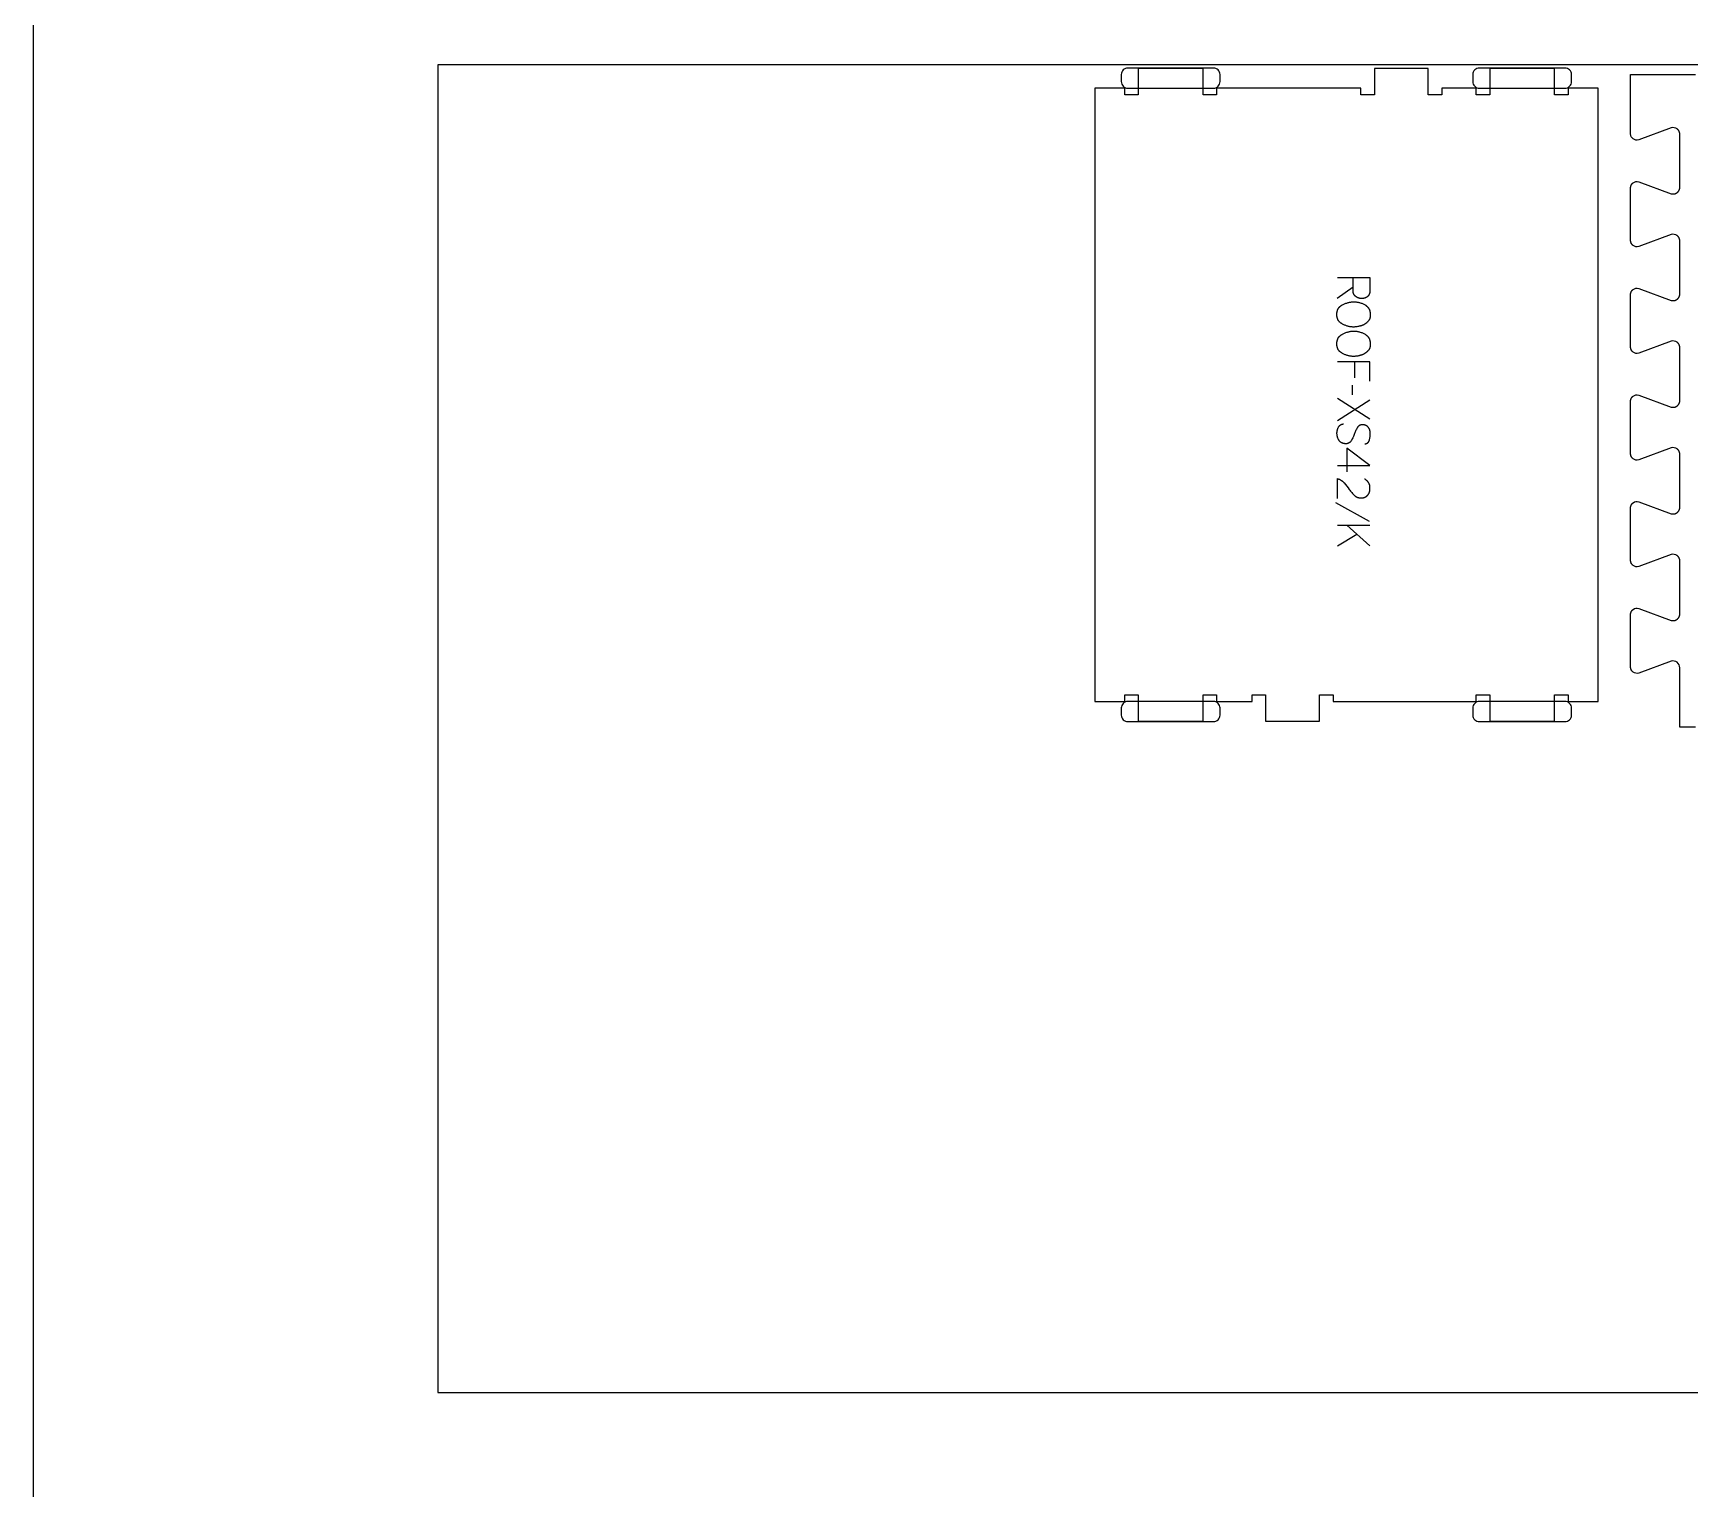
# Model space of a CAD drawing. Extents: x -17068 to -13885, y -84343 to -75479.
# Drawn here: x -17068 to -15546, y -80132 to -78794 of the extents above; entities that cross this region are included whole.
import ezdxf

# ---------------------------------------------------------------- set-up
doc = ezdxf.new("R2010")
doc.units = 0
for name, color, linetype in [('0_SHEET_SPRUCEPLY_2440X122', 1, 'CONTINUOUS'), ('1_ANYTOOL_1MMDEEP_LABELS_S', 2, 'CONTINUOUS'), ('4_ANYTOOL_CUTTHROUGH_OUTSI', 5, 'CONTINUOUS'), ('5_ANYTOOL_HALF_MILL_9MM_IN', 3, 'CONTINUOUS'), ('DONOTCUT', 18, 'CONTINUOUS')]:
    doc.layers.add(name, color=color, linetype=linetype)

msp = doc.modelspace()

# ---------------------------------------------------------------- linework, layer by layer
at = {"layer": '0_SHEET_SPRUCEPLY_2440X122'}
msp.add_lwpolyline([(-16696.5, -78823), (-16696.5, -80043), (-14256.5, -80043), (-14256.5, -78823)], close=True, dxfattribs=at)
at = {"layer": '1_ANYTOOL_1MMDEEP_LABELS_S'}
for points in [[(-15869.8, -79018.5), (-15839.8, -79018.5), (-15839.8, -79029.8), (-15839.8, -79030.3), (-15839.9, -79030.8), (-15839.9, -79031), (-15839.9, -79031.2), (-15839.9, -79031.5), (-15840, -79031.7), (-15840, -79031.9), (-15840, -79032.1), (-15840.1, -79032.3), (-15840.1, -79032.5), (-15840.2, -79032.7), (-15840.2, -79032.9), (-15840.3, -79033.1), (-15840.3, -79033.3), (-15840.4, -79033.5), (-15840.5, -79033.7), (-15840.5, -79033.9), (-15840.6, -79034), (-15840.7, -79034.2), (-15840.8, -79034.4), (-15840.8, -79034.5), (-15840.9, -79034.7), (-15841, -79034.8), (-15841.1, -79035), (-15841.2, -79035.1), (-15841.3, -79035.3), (-15841.4, -79035.4), (-15841.6, -79035.5), (-15841.7, -79035.7), (-15841.8, -79035.8), (-15841.9, -79035.9), (-15842, -79036), (-15842.2, -79036.2), (-15842.3, -79036.3), (-15842.5, -79036.4), (-15842.6, -79036.5), (-15842.7, -79036.6), (-15842.9, -79036.7), (-15843, -79036.8), (-15843.2, -79036.9), (-15843.4, -79036.9), (-15843.5, -79037), (-15843.7, -79037.1), (-15843.9, -79037.2), (-15844.1, -79037.2), (-15844.2, -79037.3), (-15844.4, -79037.4), (-15844.6, -79037.4), (-15844.8, -79037.5), (-15845, -79037.5), (-15845.2, -79037.6), (-15845.4, -79037.6), (-15845.6, -79037.6), (-15845.8, -79037.7), (-15846.1, -79037.7), (-15846.3, -79037.7), (-15846.5, -79037.7), (-15846.7, -79037.8), (-15847.2, -79037.8), (-15847.7, -79037.8), (-15847.8, -79037.8), (-15848, -79037.8), (-15848.2, -79037.8), (-15848.4, -79037.8), (-15848.5, -79037.8), (-15848.7, -79037.7), (-15848.9, -79037.7), (-15849.1, -79037.7), (-15849.2, -79037.7), (-15849.4, -79037.6), (-15849.6, -79037.6), (-15849.7, -79037.5), (-15849.9, -79037.5), (-15850.1, -79037.5), (-15850.2, -79037.4), (-15850.4, -79037.3), (-15850.5, -79037.3), (-15850.7, -79037.2), (-15850.9, -79037.2), (-15851, -79037.1), (-15851.2, -79037), (-15851.3, -79037), (-15851.5, -79036.9), (-15851.7, -79036.8), (-15851.8, -79036.7), (-15852, -79036.6), (-15852.1, -79036.5), (-15852.3, -79036.4), (-15852.4, -79036.3), (-15852.6, -79036.2), (-15852.7, -79036.1), (-15852.9, -79036), (-15853, -79035.9), (-15853.1, -79035.8), (-15853.3, -79035.7), (-15853.4, -79035.6), (-15853.5, -79035.4), (-15853.7, -79035.3), (-15853.8, -79035.2), (-15853.9, -79035), (-15854, -79034.9), (-15854.1, -79034.8), (-15854.2, -79034.6), (-15854.3, -79034.5), (-15854.4, -79034.4), (-15854.5, -79034.2), (-15854.6, -79034.1), (-15854.6, -79033.9), (-15854.7, -79033.8), (-15854.8, -79033.6), (-15854.9, -79033.5), (-15854.9, -79033.3), (-15855, -79033.2), (-15855, -79033), (-15855.1, -79032.8), (-15855.1, -79032.7), (-15855.2, -79032.5), (-15855.2, -79032.3), (-15855.2, -79032.1), (-15855.2, -79032), (-15855.3, -79031.8), (-15855.3, -79031.6), (-15855.3, -79031.4), (-15855.4, -79029.5), (-15855.4, -79027.5), (-15855.4, -79018.5)], [(-15855.4, -79027.5), (-15869.9, -79037.9)], [(-15839.8, -79113.7), (-15839.8, -79096.1), (-15869.8, -79096.1)], [(-15853.8, -79110.6), (-15853.8, -79096.1)], [(-15839.8, -79148.7), (-15869.8, -79129.8)], [(-15869.8, -79150), (-15839.8, -79131)], [(-15855.9, -79126.4), (-15856, -79117.6)], [(-15844.4, -79171.3), (-15844.2, -79171.3), (-15844.1, -79171.3), (-15844, -79171.3), (-15844, -79171.3), (-15843.9, -79171.3), (-15843.8, -79171.3), (-15843.7, -79171.3), (-15843.6, -79171.3), (-15843.5, -79171.3), (-15843.4, -79171.2), (-15843.3, -79171.2), (-15843.3, -79171.2), (-15843.2, -79171.2), (-15843.1, -79171.2), (-15843, -79171.1), (-15842.9, -79171.1), (-15842.9, -79171.1), (-15842.8, -79171), (-15842.7, -79171), (-15842.6, -79171), (-15842.6, -79170.9), (-15842.5, -79170.9), (-15842.4, -79170.9), (-15842.4, -79170.8), (-15842.3, -79170.8), (-15842.2, -79170.8), (-15842.2, -79170.7), (-15842.1, -79170.7), (-15842, -79170.6), (-15842, -79170.6), (-15841.9, -79170.5), (-15841.8, -79170.5), (-15841.8, -79170.4), (-15841.7, -79170.4), (-15841.7, -79170.3), (-15841.6, -79170.2), (-15841.5, -79170.2), (-15841.5, -79170.1), (-15841.4, -79170.1), (-15841.4, -79170), (-15841.3, -79169.9), (-15841.3, -79169.9), (-15841.2, -79169.8), (-15841.2, -79169.7), (-15841.1, -79169.6), (-15841.1, -79169.6), (-15841, -79169.5), (-15841, -79169.4), (-15840.9, -79169.3), (-15840.9, -79169.3), (-15840.9, -79169.2), (-15840.8, -79169), (-15840.7, -79168.8), (-15840.6, -79168.6), (-15840.6, -79168.5), (-15840.5, -79168.3), (-15840.4, -79168.1), (-15840.2, -79167.2), (-15840, -79166.4), (-15839.9, -79165.7), (-15839.7, -79164.9), (-15839.7, -79164.5), (-15839.6, -79164.1), (-15839.6, -79163.8), (-15839.5, -79163.4), (-15839.5, -79163), (-15839.5, -79162.7), (-15839.5, -79162.3), (-15839.5, -79162), (-15839.5, -79161.8), (-15839.5, -79161.6), (-15839.5, -79161.4), (-15839.5, -79161.2), (-15839.5, -79161), (-15839.6, -79160.8), (-15839.6, -79160.6), (-15839.6, -79160.4), (-15839.6, -79160.2), (-15839.7, -79160.1), (-15839.7, -79159.9), (-15839.7, -79159.7), (-15839.8, -79159.5), (-15839.8, -79159.3), (-15839.9, -79159.2), (-15839.9, -79159), (-15840, -79158.8), (-15840.1, -79158.6), (-15840.1, -79158.5), (-15840.2, -79158.3), (-15840.3, -79158.1), (-15840.3, -79158), (-15840.4, -79157.8), (-15840.5, -79157.6), (-15840.6, -79157.5), (-15840.7, -79157.3), (-15840.8, -79157.1), (-15840.9, -79157), (-15841, -79156.8), (-15841.1, -79156.7), (-15841.2, -79156.5), (-15841.3, -79156.3), (-15841.4, -79156.2), (-15841.5, -79156), (-15841.7, -79155.9), (-15841.8, -79155.8), (-15841.9, -79155.6), (-15842, -79155.5), (-15842.2, -79155.4), (-15842.3, -79155.2), (-15842.5, -79155.1), (-15842.6, -79155), (-15842.7, -79154.9), (-15842.9, -79154.8), (-15843, -79154.7), (-15843.2, -79154.6), (-15843.4, -79154.6), (-15843.5, -79154.5), (-15843.7, -79154.4), (-15843.9, -79154.3), (-15844, -79154.3), (-15844.2, -79154.2), (-15844.4, -79154.1), (-15844.6, -79154.1), (-15844.7, -79154), (-15844.9, -79154), (-15845.1, -79154), (-15845.3, -79153.9), (-15845.5, -79153.9), (-15845.7, -79153.9), (-15845.9, -79153.9), (-15846.1, -79153.9), (-15846.3, -79153.9), (-15846.5, -79153.9), (-15846.7, -79153.9), (-15846.9, -79153.9), (-15847.2, -79153.9), (-15847.4, -79153.9), (-15847.6, -79153.9), (-15847.8, -79154), (-15847.9, -79154), (-15848.1, -79154), (-15848.3, -79154.1), (-15848.5, -79154.1), (-15848.7, -79154.2), (-15848.9, -79154.2), (-15848.9, -79154.3), (-15849, -79154.3), (-15849.1, -79154.4), (-15849.2, -79154.4), (-15849.3, -79154.4), (-15849.4, -79154.5), (-15849.4, -79154.5), (-15849.5, -79154.6), (-15849.6, -79154.6), (-15849.7, -79154.6), (-15849.7, -79154.7), (-15849.8, -79154.7), (-15849.9, -79154.8), (-15850, -79154.8), (-15850, -79154.9), (-15850.1, -79155), (-15850.2, -79155), (-15850.3, -79155.1), (-15850.3, -79155.1), (-15850.4, -79155.2), (-15850.5, -79155.2), (-15850.5, -79155.3), (-15850.6, -79155.4), (-15850.7, -79155.4), (-15850.8, -79155.6), (-15850.9, -79155.7), (-15851, -79155.9), (-15851.1, -79156), (-15851.3, -79156.2), (-15851.4, -79156.3), (-15851.5, -79156.5), (-15851.6, -79156.7), (-15852, -79157.4), (-15852.3, -79158.1), (-15852.7, -79158.9), (-15853.1, -79159.6), (-15853.4, -79160.4), (-15853.7, -79161.2), (-15854.1, -79162), (-15854.4, -79162.9), (-15854.7, -79163.7), (-15855, -79164.5), (-15855.4, -79165.3), (-15855.7, -79166), (-15856.1, -79166.8), (-15856.5, -79167.5), (-15856.9, -79168.2), (-15857.3, -79168.9), (-15857.4, -79169.1), (-15857.5, -79169.2), (-15857.7, -79169.4), (-15857.7, -79169.4), (-15857.8, -79169.5), (-15857.8, -79169.6), (-15857.9, -79169.7), (-15858, -79169.7), (-15858, -79169.8), (-15858.1, -79169.9), (-15858.2, -79169.9), (-15858.2, -79170), (-15858.3, -79170.1), (-15858.4, -79170.1), (-15858.4, -79170.2), (-15858.5, -79170.2), (-15858.6, -79170.3), (-15858.7, -79170.3), (-15858.7, -79170.4), (-15858.8, -79170.4), (-15858.9, -79170.5), (-15859, -79170.5), (-15859, -79170.6), (-15859.1, -79170.6), (-15859.2, -79170.7), (-15859.3, -79170.7), (-15859.4, -79170.8), (-15859.4, -79170.8), (-15859.5, -79170.8), (-15859.6, -79170.9), (-15859.7, -79170.9), (-15859.8, -79170.9), (-15859.9, -79171), (-15860, -79171), (-15860.1, -79171), (-15860.2, -79171.1), (-15860.2, -79171.1), (-15860.4, -79171.1), (-15860.6, -79171.2), (-15860.8, -79171.2), (-15861, -79171.3), (-15861.2, -79171.3), (-15861.4, -79171.3), (-15861.6, -79171.3), (-15861.9, -79171.3), (-15862.1, -79171.3), (-15862.3, -79171.3), (-15862.5, -79171.3), (-15862.8, -79171.3), (-15863, -79171.3), (-15863.2, -79171.2), (-15863.4, -79171.2), (-15863.7, -79171.2), (-15863.9, -79171.1), (-15864.1, -79171.1), (-15864.3, -79171), (-15864.5, -79171), (-15864.7, -79170.9), (-15864.9, -79170.9), (-15865.1, -79170.8), (-15865.3, -79170.7), (-15865.5, -79170.6), (-15865.7, -79170.5), (-15865.8, -79170.4), (-15866, -79170.4), (-15866.2, -79170.2), (-15866.4, -79170.1), (-15866.5, -79170), (-15866.7, -79169.9), (-15866.8, -79169.8), (-15867, -79169.7), (-15867.1, -79169.5), (-15867.3, -79169.4), (-15867.4, -79169.3), (-15867.6, -79169.1), (-15867.7, -79169), (-15867.8, -79168.8), (-15868, -79168.6), (-15868.1, -79168.5), (-15868.2, -79168.3), (-15868.3, -79168.1), (-15868.5, -79167.8), (-15868.7, -79167.4), (-15868.9, -79167), (-15869.1, -79166.7), (-15869.3, -79166.3), (-15869.4, -79165.9), (-15869.5, -79165.7), (-15869.6, -79165.5), (-15869.6, -79165.3), (-15869.7, -79165.1), (-15869.7, -79164.9), (-15869.8, -79164.7), (-15869.8, -79164.6), (-15869.9, -79164.4), (-15869.9, -79164.2), (-15870, -79164), (-15870, -79163.8), (-15870, -79163.6), (-15870.1, -79163.4), (-15870.1, -79163.2), (-15870.1, -79162.8), (-15870.2, -79162.3), (-15870.2, -79161.9), (-15870.2, -79161.5), (-15870.2, -79161.1), (-15870.1, -79160.7), (-15870.1, -79160.3), (-15870, -79159.9), (-15870, -79159.5), (-15869.9, -79159.1), (-15869.8, -79158.8), (-15869.7, -79158.4), (-15869.6, -79158), (-15869.5, -79157.6), (-15869.3, -79157.3), (-15869.2, -79156.9), (-15869, -79156.6), (-15868.8, -79156.2), (-15868.6, -79155.9), (-15868.5, -79155.7), (-15868.4, -79155.5), (-15868.3, -79155.4), (-15868.2, -79155.2), (-15868.1, -79155.1), (-15868, -79154.9), (-15867.9, -79154.8), (-15867.7, -79154.7), (-15867.6, -79154.5), (-15867.5, -79154.4), (-15867.4, -79154.3), (-15867.2, -79154.2), (-15867.2, -79154.1), (-15867.1, -79154.1), (-15867, -79154), (-15867, -79154), (-15866.9, -79153.9), (-15866.8, -79153.9), (-15866.7, -79153.9), (-15866.7, -79153.8), (-15866.6, -79153.8), (-15866.5, -79153.7), (-15866.4, -79153.7), (-15866.4, -79153.6), (-15866.3, -79153.6), (-15866.2, -79153.6), (-15866.1, -79153.5), (-15866.1, -79153.5), (-15866, -79153.5), (-15865.9, -79153.4), (-15865.8, -79153.4), (-15865.7, -79153.4), (-15865.6, -79153.3), (-15865.4, -79153.3), (-15865.2, -79153.3), (-15865.1, -79153.2), (-15864.9, -79153.2), (-15864.7, -79153.2), (-15864.5, -79153.1), (-15864.3, -79153.1), (-15864.2, -79153.1), (-15864, -79153.1)], [(-15869.8, -79191.4), (-15839.8, -79191.4), (-15861.2, -79175.4)], [(-15861.2, -79175.4), (-15861.2, -79197.1)], [(-15869.8, -79221.6), (-15869.7, -79203.3), (-15869.3, -79203.4), (-15869.1, -79203.5), (-15868.8, -79203.6), (-15868.6, -79203.7), (-15868.4, -79203.7), (-15868.2, -79203.8), (-15868, -79203.9), (-15867.8, -79204), (-15867.6, -79204.1), (-15867.4, -79204.2), (-15867.2, -79204.4), (-15867, -79204.5), (-15866.8, -79204.6), (-15866.6, -79204.7), (-15866.4, -79204.8), (-15866.2, -79205), (-15866, -79205.1), (-15865.8, -79205.2), (-15865.6, -79205.4), (-15865.4, -79205.5), (-15865.3, -79205.7), (-15865.1, -79205.8), (-15864.9, -79206), (-15864.7, -79206.1), (-15864.6, -79206.3), (-15864.4, -79206.4), (-15864.2, -79206.6), (-15864.1, -79206.8), (-15863.9, -79207), (-15863.6, -79207.3), (-15862.4, -79208.8), (-15861.2, -79210.3), (-15860, -79211.8), (-15858.9, -79213.3), (-15858.3, -79214.1), (-15857.8, -79214.8), (-15857.2, -79215.5), (-15856.6, -79216.2), (-15856, -79216.9), (-15855.4, -79217.5), (-15854.8, -79218.1), (-15854.2, -79218.7), (-15854, -79218.9), (-15853.9, -79219), (-15853.7, -79219.2), (-15853.5, -79219.3), (-15853.4, -79219.4), (-15853.2, -79219.5), (-15853, -79219.7), (-15852.9, -79219.8), (-15852.7, -79219.9), (-15852.5, -79220), (-15852.3, -79220.1), (-15852.2, -79220.2), (-15852, -79220.3), (-15851.8, -79220.3), (-15851.6, -79220.4), (-15851.4, -79220.5), (-15851.2, -79220.6), (-15851, -79220.6), (-15850.8, -79220.7), (-15850.6, -79220.8), (-15850.4, -79220.8), (-15850.2, -79220.9), (-15850, -79220.9), (-15849.8, -79220.9), (-15849.6, -79221), (-15849.4, -79221), (-15849.2, -79221), (-15849, -79221.1), (-15848.7, -79221.1), (-15848.5, -79221.1), (-15848.3, -79221.1), (-15848.1, -79221.1), (-15847.8, -79221.1), (-15847.6, -79221.1), (-15847.3, -79221.1), (-15847.1, -79221.1), (-15846.8, -79221), (-15846.6, -79221), (-15846.4, -79221), (-15846.2, -79220.9), (-15845.9, -79220.9), (-15845.7, -79220.8), (-15845.5, -79220.8), (-15845.3, -79220.7), (-15845.1, -79220.7), (-15844.9, -79220.6), (-15844.7, -79220.5), (-15844.5, -79220.5), (-15844.3, -79220.4), (-15844.1, -79220.3), (-15844, -79220.2), (-15843.8, -79220.1), (-15843.6, -79220), (-15843.4, -79219.9), (-15843.3, -79219.8), (-15843.1, -79219.7), (-15842.9, -79219.6), (-15842.8, -79219.4), (-15842.6, -79219.3), (-15842.5, -79219.2), (-15842.3, -79219), (-15842.2, -79218.9), (-15842.1, -79218.7), (-15841.9, -79218.6), (-15841.8, -79218.4), (-15841.7, -79218.2), (-15841.6, -79218.1), (-15841.4, -79217.9), (-15841.3, -79217.7), (-15841.2, -79217.6), (-15841.1, -79217.4), (-15841, -79217.2), (-15840.9, -79217), (-15840.8, -79216.9), (-15840.7, -79216.7), (-15840.7, -79216.5), (-15840.6, -79216.3), (-15840.5, -79216.1), (-15840.4, -79215.9), (-15840.4, -79215.7), (-15840.3, -79215.5), (-15840.2, -79215.3), (-15840.2, -79215.1), (-15840.1, -79214.9), (-15840.1, -79214.7), (-15840, -79214.5), (-15840, -79214.2), (-15840, -79214), (-15839.9, -79213.8), (-15839.9, -79213.6), (-15839.9, -79213.4), (-15839.9, -79213.1), (-15839.8, -79212.9), (-15839.8, -79212.7), (-15839.8, -79212.2), (-15839.8, -79211.8), (-15839.9, -79211.5), (-15839.9, -79211.1), (-15839.9, -79210.8), (-15840, -79210.4), (-15840, -79210.1), (-15840.1, -79209.8), (-15840.1, -79209.4), (-15840.2, -79209.1), (-15840.3, -79209), (-15840.3, -79208.8), (-15840.4, -79208.7), (-15840.4, -79208.5), (-15840.5, -79208.4), (-15840.5, -79208.2), (-15840.6, -79208.1), (-15840.7, -79207.9), (-15840.7, -79207.8), (-15840.8, -79207.6), (-15840.9, -79207.5), (-15841, -79207.4), (-15841, -79207.2), (-15841.1, -79207.1), (-15841.2, -79207), (-15841.3, -79206.8), (-15841.4, -79206.7), (-15841.4, -79206.6), (-15841.5, -79206.5), (-15841.6, -79206.3), (-15841.7, -79206.2), (-15841.8, -79206.1), (-15841.9, -79206), (-15842, -79205.9), (-15842.1, -79205.7), (-15842.2, -79205.6), (-15842.4, -79205.5), (-15842.5, -79205.4), (-15842.6, -79205.3), (-15842.7, -79205.2), (-15842.8, -79205.1), (-15842.9, -79205), (-15843.2, -79204.8), (-15843.5, -79204.6), (-15843.7, -79204.4), (-15844, -79204.2), (-15844.3, -79204), (-15844.6, -79203.9), (-15844.9, -79203.7)], [(-15840.3, -79242.8), (-15871.1, -79225.6)], [(-15869.8, -79246.2), (-15839.8, -79246.2)], [(-15861.2, -79246.2), (-15839.8, -79265.2)], [(-15869.8, -79265.2), (-15852, -79254.4)]]:
    msp.add_lwpolyline(points, dxfattribs=at)
for points in [[(-15839.5, -79052.9), (-15839.5, -79053.3), (-15839.5, -79053.7), (-15839.5, -79054), (-15839.6, -79054.4), (-15839.6, -79054.5), (-15839.6, -79054.7), (-15839.7, -79054.9), (-15839.7, -79055), (-15839.7, -79055.2), (-15839.8, -79055.4), (-15839.8, -79055.5), (-15839.9, -79055.7), (-15839.9, -79055.9), (-15840, -79056), (-15840, -79056.2), (-15840.1, -79056.3), (-15840.1, -79056.5), (-15840.2, -79056.6), (-15840.3, -79056.8), (-15840.3, -79056.9), (-15840.4, -79057.1), (-15840.5, -79057.2), (-15840.5, -79057.3), (-15840.6, -79057.5), (-15840.7, -79057.6), (-15840.8, -79057.8), (-15840.9, -79057.9), (-15841, -79058), (-15841.2, -79058.3), (-15841.3, -79058.5), (-15841.5, -79058.8), (-15841.8, -79059), (-15842, -79059.3), (-15842.2, -79059.5), (-15842.4, -79059.7), (-15842.6, -79059.9), (-15842.9, -79060.1), (-15843.1, -79060.4), (-15843.4, -79060.6), (-15843.6, -79060.8), (-15843.9, -79060.9), (-15844.2, -79061.1), (-15844.4, -79061.3), (-15844.7, -79061.5), (-15845, -79061.6), (-15845.3, -79061.8), (-15845.6, -79062), (-15845.9, -79062.1), (-15846.2, -79062.2), (-15846.5, -79062.4), (-15846.8, -79062.5), (-15847.1, -79062.6), (-15847.4, -79062.8), (-15847.7, -79062.9), (-15848.1, -79063), (-15848.4, -79063.1), (-15848.7, -79063.2), (-15849.1, -79063.3), (-15849.4, -79063.4), (-15849.7, -79063.4), (-15850.4, -79063.6), (-15851.1, -79063.7), (-15851.8, -79063.8), (-15852.4, -79063.9), (-15853.1, -79064), (-15853.7, -79064), (-15854.4, -79064.1), (-15855, -79064.1), (-15855.6, -79064.1), (-15856.3, -79064), (-15856.9, -79064), (-15857.6, -79063.9), (-15858.2, -79063.8), (-15858.8, -79063.7), (-15859.5, -79063.5), (-15860.1, -79063.4), (-15860.7, -79063.2), (-15861.4, -79063), (-15862, -79062.8), (-15862.7, -79062.5), (-15863.3, -79062.2), (-15863.9, -79061.9), (-15864.6, -79061.6), (-15865.2, -79061.3), (-15865.5, -79061.1), (-15865.8, -79060.9), (-15866.1, -79060.8), (-15866.4, -79060.6), (-15866.7, -79060.4), (-15866.9, -79060.2), (-15867.2, -79059.9), (-15867.4, -79059.7), (-15867.6, -79059.6), (-15867.7, -79059.5), (-15867.8, -79059.4), (-15867.9, -79059.3), (-15868, -79059.1), (-15868.1, -79059), (-15868.2, -79058.9), (-15868.3, -79058.8), (-15868.4, -79058.7), (-15868.5, -79058.5), (-15868.6, -79058.4), (-15868.7, -79058.3), (-15868.8, -79058.1), (-15868.9, -79058), (-15868.9, -79057.9), (-15869, -79057.7), (-15869.1, -79057.6), (-15869.2, -79057.5), (-15869.3, -79057.3), (-15869.3, -79057.2), (-15869.4, -79057), (-15869.5, -79056.9), (-15869.5, -79056.7), (-15869.6, -79056.6), (-15869.6, -79056.4), (-15869.7, -79056.3), (-15869.8, -79056.1), (-15869.8, -79056), (-15869.9, -79055.7), (-15870, -79055.4), (-15870.1, -79055), (-15870.1, -79054.7), (-15870.2, -79054.4), (-15870.2, -79054), (-15870.3, -79053.7), (-15870.3, -79053.3), (-15870.3, -79052.9), (-15870.3, -79052.6), (-15870.3, -79052.2), (-15870.3, -79051.8), (-15870.3, -79051.5), (-15870.2, -79051.1), (-15870.2, -79050.7), (-15870.1, -79050.4), (-15870.1, -79050), (-15870, -79049.7), (-15869.9, -79049.4), (-15869.8, -79049.1), (-15869.7, -79048.9), (-15869.7, -79048.7), (-15869.6, -79048.6), (-15869.6, -79048.4), (-15869.5, -79048.3), (-15869.4, -79048.1), (-15869.4, -79048), (-15869.3, -79047.8), (-15869.2, -79047.7), (-15869.2, -79047.5), (-15869.1, -79047.4), (-15869, -79047.3), (-15868.9, -79047.1), (-15868.8, -79047), (-15868.8, -79046.8), (-15868.7, -79046.7), (-15868.6, -79046.6), (-15868.5, -79046.5), (-15868.4, -79046.3), (-15868.3, -79046.2), (-15868.2, -79046.1), (-15868.1, -79045.9), (-15868, -79045.8), (-15867.9, -79045.7), (-15867.7, -79045.6), (-15867.6, -79045.5), (-15867.5, -79045.4), (-15867.4, -79045.2), (-15867.3, -79045.1), (-15867.1, -79045), (-15866.9, -79044.8), (-15866.6, -79044.6), (-15866.3, -79044.4), (-15866, -79044.2), (-15865.7, -79044), (-15865.4, -79043.8), (-15865.1, -79043.6), (-15864.5, -79043.3), (-15863.8, -79043), (-15863.2, -79042.7), (-15862.5, -79042.4), (-15861.9, -79042.2), (-15861.2, -79042), (-15860.6, -79041.8), (-15859.9, -79041.6), (-15859.3, -79041.4), (-15858.6, -79041.3), (-15858, -79041.1), (-15857.3, -79041.1), (-15856.7, -79041), (-15856, -79040.9), (-15855.4, -79040.9), (-15854.7, -79040.9), (-15854, -79040.9), (-15853.3, -79040.9), (-15852.6, -79041), (-15852, -79041.1), (-15851.3, -79041.2), (-15850.6, -79041.3), (-15850, -79041.4), (-15849.3, -79041.6), (-15848.7, -79041.8), (-15848, -79042), (-15847.4, -79042.2), (-15846.8, -79042.5), (-15846.1, -79042.8), (-15845.5, -79043.1), (-15844.9, -79043.4), (-15844.3, -79043.8), (-15844, -79044), (-15843.7, -79044.1), (-15843.4, -79044.3), (-15843.2, -79044.5), (-15842.9, -79044.8), (-15842.7, -79045), (-15842.4, -79045.2), (-15842.2, -79045.4), (-15842.1, -79045.5), (-15842, -79045.7), (-15841.9, -79045.8), (-15841.8, -79045.9), (-15841.7, -79046), (-15841.6, -79046.2), (-15841.5, -79046.3), (-15841.4, -79046.4), (-15841.3, -79046.5), (-15841.2, -79046.7), (-15841.1, -79046.8), (-15841, -79046.9), (-15840.9, -79047.1), (-15840.8, -79047.2), (-15840.8, -79047.4), (-15840.7, -79047.5), (-15840.6, -79047.7), (-15840.5, -79047.8), (-15840.4, -79048.1), (-15840.3, -79048.4), (-15840.2, -79048.7), (-15840.1, -79049), (-15840, -79049.3), (-15839.9, -79049.7), (-15839.8, -79050), (-15839.7, -79050.3), (-15839.7, -79050.7), (-15839.6, -79051), (-15839.6, -79051.4), (-15839.5, -79051.8), (-15839.5, -79052.2), (-15839.5, -79052.5)], [(-15839.5, -79079.9), (-15839.5, -79080.3), (-15839.5, -79080.6), (-15839.5, -79081), (-15839.6, -79081.3), (-15839.6, -79081.5), (-15839.6, -79081.7), (-15839.7, -79081.8), (-15839.7, -79082), (-15839.7, -79082.2), (-15839.8, -79082.3), (-15839.8, -79082.5), (-15839.9, -79082.7), (-15839.9, -79082.8), (-15840, -79083), (-15840, -79083.1), (-15840.1, -79083.3), (-15840.1, -79083.4), (-15840.2, -79083.6), (-15840.3, -79083.7), (-15840.3, -79083.9), (-15840.4, -79084), (-15840.5, -79084.2), (-15840.5, -79084.3), (-15840.6, -79084.4), (-15840.7, -79084.6), (-15840.8, -79084.7), (-15840.9, -79084.8), (-15841, -79085), (-15841.2, -79085.2), (-15841.3, -79085.5), (-15841.5, -79085.7), (-15841.8, -79086), (-15842, -79086.2), (-15842.2, -79086.4), (-15842.4, -79086.7), (-15842.6, -79086.9), (-15842.9, -79087.1), (-15843.1, -79087.3), (-15843.4, -79087.5), (-15843.6, -79087.7), (-15843.9, -79087.9), (-15844.2, -79088.1), (-15844.4, -79088.3), (-15844.7, -79088.4), (-15845, -79088.6), (-15845.3, -79088.8), (-15845.6, -79088.9), (-15845.9, -79089.1), (-15846.2, -79089.2), (-15846.5, -79089.3), (-15846.8, -79089.5), (-15847.1, -79089.6), (-15847.4, -79089.7), (-15847.7, -79089.8), (-15848.1, -79089.9), (-15848.4, -79090), (-15848.7, -79090.1), (-15849.1, -79090.2), (-15849.4, -79090.3), (-15849.7, -79090.4), (-15850.4, -79090.5), (-15851.1, -79090.7), (-15851.8, -79090.8), (-15852.4, -79090.9), (-15853.1, -79090.9), (-15853.7, -79091), (-15854.4, -79091), (-15855, -79091), (-15855.6, -79091), (-15856.3, -79091), (-15856.9, -79090.9), (-15857.6, -79090.8), (-15858.2, -79090.8), (-15858.8, -79090.6), (-15859.5, -79090.5), (-15860.1, -79090.3), (-15860.7, -79090.1), (-15861.4, -79089.9), (-15862, -79089.7), (-15862.7, -79089.5), (-15863.3, -79089.2), (-15863.9, -79088.9), (-15864.6, -79088.6), (-15865.2, -79088.3), (-15865.5, -79088.1), (-15865.8, -79087.9), (-15866.1, -79087.7), (-15866.4, -79087.5), (-15866.7, -79087.3), (-15866.9, -79087.1), (-15867.2, -79086.9), (-15867.4, -79086.7), (-15867.6, -79086.6), (-15867.7, -79086.5), (-15867.8, -79086.3), (-15867.9, -79086.2), (-15868, -79086.1), (-15868.1, -79086), (-15868.2, -79085.9), (-15868.3, -79085.7), (-15868.4, -79085.6), (-15868.5, -79085.5), (-15868.6, -79085.4), (-15868.7, -79085.2), (-15868.8, -79085.1), (-15868.9, -79085), (-15868.9, -79084.8), (-15869, -79084.7), (-15869.1, -79084.6), (-15869.2, -79084.4), (-15869.3, -79084.3), (-15869.3, -79084.1), (-15869.4, -79084), (-15869.5, -79083.9), (-15869.5, -79083.7), (-15869.6, -79083.6), (-15869.6, -79083.4), (-15869.7, -79083.3), (-15869.8, -79083.1), (-15869.8, -79082.9), (-15869.9, -79082.6), (-15870, -79082.3), (-15870.1, -79082), (-15870.1, -79081.7), (-15870.2, -79081.3), (-15870.2, -79081), (-15870.3, -79080.6), (-15870.3, -79080.3), (-15870.3, -79079.9), (-15870.3, -79079.5), (-15870.3, -79079.2), (-15870.3, -79078.8), (-15870.3, -79078.4), (-15870.2, -79078), (-15870.2, -79077.7), (-15870.1, -79077.3), (-15870.1, -79077), (-15870, -79076.7), (-15869.9, -79076.3), (-15869.8, -79076), (-15869.7, -79075.9), (-15869.7, -79075.7), (-15869.6, -79075.5), (-15869.6, -79075.4), (-15869.5, -79075.2), (-15869.4, -79075.1), (-15869.4, -79074.9), (-15869.3, -79074.8), (-15869.2, -79074.6), (-15869.2, -79074.5), (-15869.1, -79074.4), (-15869, -79074.2), (-15868.9, -79074.1), (-15868.8, -79073.9), (-15868.8, -79073.8), (-15868.7, -79073.7), (-15868.6, -79073.5), (-15868.5, -79073.4), (-15868.4, -79073.3), (-15868.3, -79073.2), (-15868.2, -79073), (-15868.1, -79072.9), (-15868, -79072.8), (-15867.9, -79072.7), (-15867.7, -79072.5), (-15867.6, -79072.4), (-15867.5, -79072.3), (-15867.4, -79072.2), (-15867.3, -79072.1), (-15867.1, -79072), (-15866.9, -79071.8), (-15866.6, -79071.5), (-15866.3, -79071.3), (-15866, -79071.1), (-15865.7, -79071), (-15865.4, -79070.8), (-15865.1, -79070.6), (-15864.5, -79070.3), (-15863.8, -79070), (-15863.2, -79069.7), (-15862.5, -79069.4), (-15861.9, -79069.1), (-15861.2, -79068.9), (-15860.6, -79068.7), (-15859.9, -79068.5), (-15859.3, -79068.4), (-15858.6, -79068.2), (-15858, -79068.1), (-15857.3, -79068), (-15856.7, -79067.9), (-15856, -79067.9), (-15855.4, -79067.8), (-15854.7, -79067.8), (-15854, -79067.8), (-15853.3, -79067.9), (-15852.6, -79067.9), (-15852, -79068), (-15851.3, -79068.1), (-15850.6, -79068.2), (-15850, -79068.4), (-15849.3, -79068.6), (-15848.7, -79068.8), (-15848, -79069), (-15847.4, -79069.2), (-15846.8, -79069.5), (-15846.1, -79069.7), (-15845.5, -79070.1), (-15844.9, -79070.4), (-15844.3, -79070.7), (-15844, -79070.9), (-15843.7, -79071.1), (-15843.4, -79071.3), (-15843.2, -79071.5), (-15842.9, -79071.7), (-15842.7, -79071.9), (-15842.4, -79072.2), (-15842.2, -79072.4), (-15842.1, -79072.5), (-15842, -79072.6), (-15841.9, -79072.7), (-15841.8, -79072.9), (-15841.7, -79073), (-15841.6, -79073.1), (-15841.5, -79073.2), (-15841.4, -79073.4), (-15841.3, -79073.5), (-15841.2, -79073.6), (-15841.1, -79073.8), (-15841, -79073.9), (-15840.9, -79074), (-15840.8, -79074.2), (-15840.8, -79074.3), (-15840.7, -79074.5), (-15840.6, -79074.6), (-15840.5, -79074.8), (-15840.4, -79075), (-15840.3, -79075.4), (-15840.2, -79075.7), (-15840.1, -79076), (-15840, -79076.3), (-15839.9, -79076.6), (-15839.8, -79077), (-15839.7, -79077.3), (-15839.7, -79077.7), (-15839.6, -79078), (-15839.6, -79078.4), (-15839.5, -79078.7), (-15839.5, -79079.1), (-15839.5, -79079.5)]]:
    msp.add_lwpolyline(points, close=True, dxfattribs=at)
at = {"layer": '4_ANYTOOL_CUTTHROUGH_OUTSI', "color": 5}
msp.add_lwpolyline([(-16052.7, -78850.6), (-16065.2, -78850.6), (-16065.2, -78844.6), (-16092.7, -78844.6), (-16092.7, -79408.1), (-16065.2, -79408.1), (-16065.2, -79402.1), (-16052.7, -79402.1), (-16052.7, -79426.1), (-15993.2, -79426.1), (-15993.2, -79402.1), (-15980.7, -79402.1), (-15980.7, -79408.1), (-15948.2, -79408.1), (-15948.2, -79402.1), (-15935.7, -79402.1), (-15935.7, -79426.1), (-15886.2, -79426.1), (-15886.2, -79402.1), (-15873.7, -79402.1), (-15873.7, -79408.1), (-15742.2, -79408.1), (-15742.2, -79402.1), (-15729.7, -79402.1), (-15729.7, -79426.1), (-15670.2, -79426.1), (-15670.2, -79402.1), (-15657.7, -79402.1), (-15657.7, -79408.1), (-15630.2, -79408.1), (-15630.2, -78844.6), (-15657.7, -78844.6), (-15657.7, -78850.6), (-15670.2, -78850.6), (-15670.2, -78826.6), (-15729.7, -78826.6), (-15729.7, -78850.6), (-15742.2, -78850.6), (-15742.2, -78844.6), (-15773.7, -78844.6), (-15773.7, -78850.6), (-15786.2, -78850.6), (-15786.2, -78826.6), (-15835.7, -78826.6), (-15835.7, -78850.6), (-15848.2, -78850.6), (-15848.2, -78844.6), (-15980.7, -78844.6), (-15980.7, -78850.6), (-15993.2, -78850.6), (-15993.2, -78826.6), (-16052.7, -78826.6)], close=True, dxfattribs=at)
msp.add_lwpolyline([(-15540.7, -79431.6), (-15555.1, -79431.6), (-15555.1, -79377.1), (-15555.1, -79377.1, 0.502397), (-15563.1, -79371.1), (-15563.1, -79371.1), (-15563.1, -79371.1), (-15592.9, -79382.1), (-15592.9, -79382.1, -0.236725), (-15598, -79381.2), (-15598.1, -79381.1), (-15598.2, -79381), (-15598.4, -79380.9), (-15598.5, -79380.8), (-15598.6, -79380.7), (-15598.7, -79380.5), (-15598.8, -79380.4), (-15598.9, -79380.3), (-15599, -79380.2), (-15599.1, -79380), (-15599.2, -79379.9), (-15599.3, -79379.7), (-15599.4, -79379.6), (-15599.5, -79379.5), (-15599.6, -79379.3), (-15599.7, -79379.2), (-15599.8, -79379), (-15599.8, -79378.8), (-15599.9, -79378.7), (-15599.9, -79378.5), (-15600, -79378.4), (-15600.1, -79378.2), (-15600.1, -79378), (-15600.1, -79377.9), (-15600.2, -79377.7), (-15600.2, -79377.6), (-15600.2, -79377.4), (-15600.3, -79377.2), (-15600.3, -79377.1), (-15600.3, -79376.9), (-15600.3, -79376.7), (-15600.3, -79376.6), (-15600.3, -79328.1), (-15600.3, -79327.9), (-15600.3, -79327.7), (-15600.3, -79327.6), (-15600.3, -79327.4), (-15600.2, -79327.2), (-15600.2, -79327.1), (-15600.2, -79326.9), (-15600.1, -79326.8), (-15600.1, -79326.6), (-15600.1, -79326.4), (-15600, -79326.3), (-15599.9, -79326.1), (-15599.9, -79326), (-15599.8, -79325.8), (-15599.8, -79325.6), (-15599.7, -79325.5), (-15599.6, -79325.3), (-15599.5, -79325.2), (-15599.4, -79325), (-15599.3, -79324.9), (-15599.2, -79324.8), (-15599.1, -79324.6), (-15599, -79324.5), (-15598.9, -79324.4), (-15598.8, -79324.2), (-15598.7, -79324.1), (-15598.6, -79324), (-15598.5, -79323.9), (-15598.4, -79323.8), (-15598.2, -79323.7), (-15598.1, -79323.6), (-15598, -79323.5, -0.236725), (-15592.9, -79322.6), (-15563.1, -79333.6), (-15563.1, -79333.6), (-15563.1, -79333.6), (-15563.1, -79333.6), (-15562.9, -79333.6), (-15562.8, -79333.6), (-15562.6, -79333.7), (-15562.4, -79333.7), (-15562.2, -79333.8), (-15562.1, -79333.8), (-15561.9, -79333.8), (-15561.7, -79333.8), (-15561.5, -79333.8), (-15561.3, -79333.8), (-15561.2, -79333.8), (-15561, -79333.8), (-15560.8, -79333.8), (-15560.6, -79333.8), (-15560.4, -79333.8), (-15560.2, -79333.7), (-15560.1, -79333.7), (-15559.9, -79333.7), (-15559.7, -79333.6), (-15559.5, -79333.6), (-15559.3, -79333.5), (-15559.2, -79333.4), (-15559, -79333.4), (-15558.8, -79333.3), (-15558.7, -79333.2), (-15558.5, -79333.1), (-15558.3, -79333.1), (-15558.2, -79333), (-15558, -79332.9), (-15557.9, -79332.8), (-15557.7, -79332.7), (-15557.6, -79332.6), (-15557.4, -79332.5), (-15557.3, -79332.4), (-15557.2, -79332.3), (-15557, -79332.1), (-15556.9, -79332), (-15556.8, -79331.9), (-15556.7, -79331.7), (-15556.5, -79331.6), (-15556.4, -79331.5), (-15556.3, -79331.3), (-15556.2, -79331.2), (-15556.1, -79331), (-15556, -79330.9), (-15555.9, -79330.7), (-15555.8, -79330.5), (-15555.7, -79330.4), (-15555.7, -79330.2), (-15555.6, -79330), (-15555.5, -79329.9), (-15555.4, -79329.7), (-15555.4, -79329.5), (-15555.3, -79329.3), (-15555.3, -79329.2), (-15555.2, -79329), (-15555.2, -79328.8), (-15555.2, -79328.6), (-15555.1, -79328.5), (-15555.1, -79328.3), (-15555.1, -79328.1), (-15555.1, -79327.9), (-15555.1, -79327.7), (-15555.1, -79327.6), (-15555.1, -79279.1), (-15555.1, -79278.9), (-15555.1, -79278.7), (-15555.1, -79278.5), (-15555.1, -79278.4), (-15555.1, -79278.2), (-15555.2, -79278), (-15555.2, -79277.8), (-15555.2, -79277.6), (-15555.3, -79277.5), (-15555.3, -79277.3), (-15555.4, -79277.1), (-15555.4, -79276.9), (-15555.5, -79276.8), (-15555.6, -79276.6), (-15555.7, -79276.4), (-15555.7, -79276.3), (-15555.8, -79276.1), (-15555.9, -79275.9), (-15556, -79275.8), (-15556.1, -79275.6), (-15556.2, -79275.5), (-15556.3, -79275.3), (-15556.4, -79275.2), (-15556.5, -79275), (-15556.7, -79274.9), (-15556.8, -79274.8), (-15556.9, -79274.6), (-15557, -79274.5), (-15557.2, -79274.4), (-15557.3, -79274.3), (-15557.4, -79274.2), (-15557.6, -79274.1, 0.237079), (-15563.1, -79273.1), (-15563.1, -79273.1), (-15563.1, -79273.1), (-15592.9, -79284.1), (-15592.9, -79284.1, -0.236725), (-15598, -79283.2), (-15598.1, -79283.1), (-15598.2, -79283), (-15598.4, -79282.9), (-15598.5, -79282.8), (-15598.6, -79282.7), (-15598.7, -79282.5), (-15598.8, -79282.4), (-15598.9, -79282.3), (-15599, -79282.2), (-15599.1, -79282), (-15599.2, -79281.9), (-15599.3, -79281.7), (-15599.4, -79281.6), (-15599.5, -79281.5), (-15599.6, -79281.3), (-15599.7, -79281.2), (-15599.8, -79281), (-15599.8, -79280.8), (-15599.9, -79280.7), (-15599.9, -79280.5), (-15600, -79280.4), (-15600.1, -79280.2), (-15600.1, -79280), (-15600.1, -79279.9), (-15600.2, -79279.7), (-15600.2, -79279.6), (-15600.2, -79279.4), (-15600.3, -79279.2), (-15600.3, -79279.1), (-15600.3, -79278.9), (-15600.3, -79278.7), (-15600.3, -79278.6), (-15600.3, -79230.1), (-15600.3, -79229.9), (-15600.3, -79229.7), (-15600.3, -79229.6), (-15600.3, -79229.4), (-15600.2, -79229.2), (-15600.2, -79229.1), (-15600.2, -79228.9), (-15600.1, -79228.8), (-15600.1, -79228.6), (-15600.1, -79228.4), (-15600, -79228.3), (-15599.9, -79228.1), (-15599.9, -79228), (-15599.8, -79227.8), (-15599.8, -79227.6), (-15599.7, -79227.5), (-15599.6, -79227.3), (-15599.5, -79227.2), (-15599.4, -79227), (-15599.3, -79226.9), (-15599.2, -79226.8), (-15599.1, -79226.6), (-15599, -79226.5), (-15598.9, -79226.4), (-15598.8, -79226.2), (-15598.7, -79226.1), (-15598.6, -79226), (-15598.5, -79225.9), (-15598.4, -79225.8), (-15598.2, -79225.7), (-15598.1, -79225.6), (-15598, -79225.5, -0.236725), (-15592.9, -79224.6), (-15563.1, -79235.6), (-15563.1, -79235.6), (-15563.1, -79235.6), (-15563.1, -79235.6), (-15562.9, -79235.6), (-15562.8, -79235.6), (-15562.6, -79235.7), (-15562.4, -79235.7), (-15562.2, -79235.8), (-15562.1, -79235.8), (-15561.9, -79235.8), (-15561.7, -79235.8), (-15561.5, -79235.8), (-15561.3, -79235.8), (-15561.2, -79235.8), (-15561, -79235.8), (-15560.8, -79235.8), (-15560.6, -79235.8), (-15560.4, -79235.8), (-15560.2, -79235.7), (-15560.1, -79235.7), (-15559.9, -79235.7), (-15559.7, -79235.6), (-15559.5, -79235.6), (-15559.3, -79235.5), (-15559.2, -79235.4), (-15559, -79235.4), (-15558.8, -79235.3), (-15558.7, -79235.2), (-15558.5, -79235.1), (-15558.3, -79235.1), (-15558.2, -79235), (-15558, -79234.9), (-15557.9, -79234.8), (-15557.7, -79234.7), (-15557.6, -79234.6), (-15557.4, -79234.5), (-15557.3, -79234.4), (-15557.2, -79234.3), (-15557, -79234.1), (-15556.9, -79234), (-15556.8, -79233.9), (-15556.7, -79233.7), (-15556.5, -79233.6), (-15556.4, -79233.5), (-15556.3, -79233.3), (-15556.2, -79233.2), (-15556.1, -79233), (-15556, -79232.9), (-15555.9, -79232.7), (-15555.8, -79232.5), (-15555.7, -79232.4), (-15555.7, -79232.2), (-15555.6, -79232), (-15555.5, -79231.9), (-15555.4, -79231.7), (-15555.4, -79231.5), (-15555.3, -79231.3), (-15555.3, -79231.2), (-15555.2, -79231), (-15555.2, -79230.8), (-15555.2, -79230.6), (-15555.1, -79230.5), (-15555.1, -79230.3), (-15555.1, -79230.1), (-15555.1, -79229.9), (-15555.1, -79229.7), (-15555.1, -79229.6), (-15555.1, -79181.1), (-15555.1, -79180.9), (-15555.1, -79180.7), (-15555.1, -79180.5), (-15555.1, -79180.4), (-15555.1, -79180.2), (-15555.2, -79180), (-15555.2, -79179.8), (-15555.2, -79179.6), (-15555.3, -79179.5), (-15555.3, -79179.3), (-15555.4, -79179.1), (-15555.4, -79178.9), (-15555.5, -79178.8), (-15555.6, -79178.6), (-15555.7, -79178.4), (-15555.7, -79178.3), (-15555.8, -79178.1), (-15555.9, -79177.9), (-15556, -79177.8), (-15556.1, -79177.6), (-15556.2, -79177.5), (-15556.3, -79177.3), (-15556.4, -79177.2), (-15556.5, -79177), (-15556.7, -79176.9), (-15556.8, -79176.8), (-15556.9, -79176.6), (-15557, -79176.5), (-15557.2, -79176.4), (-15557.3, -79176.3), (-15557.4, -79176.2), (-15557.6, -79176.1, 0.237079), (-15563.1, -79175.1), (-15563.1, -79175.1), (-15563.1, -79175.1), (-15592.9, -79186.1), (-15592.9, -79186.1, -0.236725), (-15598, -79185.2), (-15598.1, -79185.1), (-15598.2, -79185), (-15598.4, -79184.9), (-15598.5, -79184.8), (-15598.6, -79184.7), (-15598.7, -79184.5), (-15598.8, -79184.4), (-15598.9, -79184.3), (-15599, -79184.2), (-15599.1, -79184), (-15599.2, -79183.9), (-15599.3, -79183.7), (-15599.4, -79183.6), (-15599.5, -79183.5), (-15599.6, -79183.3), (-15599.7, -79183.2), (-15599.8, -79183), (-15599.8, -79182.8), (-15599.9, -79182.7), (-15599.9, -79182.5), (-15600, -79182.4), (-15600.1, -79182.2), (-15600.1, -79182), (-15600.1, -79181.9), (-15600.2, -79181.7), (-15600.2, -79181.6), (-15600.2, -79181.4), (-15600.3, -79181.2), (-15600.3, -79181.1), (-15600.3, -79180.9), (-15600.3, -79180.7), (-15600.3, -79180.6), (-15600.3, -79132.1), (-15600.3, -79131.9), (-15600.3, -79131.7), (-15600.3, -79131.6), (-15600.3, -79131.4), (-15600.2, -79131.2), (-15600.2, -79131.1), (-15600.2, -79130.9), (-15600.1, -79130.8), (-15600.1, -79130.6), (-15600.1, -79130.4), (-15600, -79130.3), (-15599.9, -79130.1), (-15599.9, -79130), (-15599.8, -79129.8), (-15599.8, -79129.6), (-15599.7, -79129.5), (-15599.6, -79129.3), (-15599.5, -79129.2), (-15599.4, -79129), (-15599.3, -79128.9), (-15599.2, -79128.8), (-15599.1, -79128.6), (-15599, -79128.5), (-15598.9, -79128.4), (-15598.8, -79128.2), (-15598.7, -79128.1), (-15598.6, -79128), (-15598.5, -79127.9), (-15598.4, -79127.8), (-15598.2, -79127.7), (-15598.1, -79127.6), (-15598, -79127.5, -0.236725), (-15592.9, -79126.6), (-15563.1, -79137.6), (-15563.1, -79137.6), (-15563.1, -79137.6), (-15563.1, -79137.6), (-15562.9, -79137.6), (-15562.8, -79137.6), (-15562.6, -79137.7), (-15562.4, -79137.7), (-15562.2, -79137.8), (-15562.1, -79137.8), (-15561.9, -79137.8), (-15561.7, -79137.8), (-15561.5, -79137.8), (-15561.3, -79137.8), (-15561.2, -79137.8), (-15561, -79137.8), (-15560.8, -79137.8), (-15560.6, -79137.8), (-15560.4, -79137.8), (-15560.2, -79137.7), (-15560.1, -79137.7), (-15559.9, -79137.7), (-15559.7, -79137.6), (-15559.5, -79137.6), (-15559.3, -79137.5), (-15559.2, -79137.4), (-15559, -79137.4), (-15558.8, -79137.3), (-15558.7, -79137.2), (-15558.5, -79137.1), (-15558.3, -79137.1), (-15558.2, -79137), (-15558, -79136.9), (-15557.9, -79136.8), (-15557.7, -79136.7), (-15557.6, -79136.6), (-15557.4, -79136.5), (-15557.3, -79136.4), (-15557.2, -79136.3), (-15557, -79136.1), (-15556.9, -79136), (-15556.8, -79135.9), (-15556.7, -79135.7), (-15556.5, -79135.6), (-15556.4, -79135.5), (-15556.3, -79135.3), (-15556.2, -79135.2), (-15556.1, -79135), (-15556, -79134.9), (-15555.9, -79134.7), (-15555.8, -79134.5), (-15555.7, -79134.4), (-15555.7, -79134.2), (-15555.6, -79134), (-15555.5, -79133.9), (-15555.4, -79133.7), (-15555.4, -79133.5), (-15555.3, -79133.3), (-15555.3, -79133.2), (-15555.2, -79133), (-15555.2, -79132.8), (-15555.2, -79132.6), (-15555.1, -79132.5), (-15555.1, -79132.3), (-15555.1, -79132.1), (-15555.1, -79131.9), (-15555.1, -79131.7), (-15555.1, -79131.6), (-15555.1, -79083.1), (-15555.1, -79082.9), (-15555.1, -79082.7), (-15555.1, -79082.5), (-15555.1, -79082.4), (-15555.1, -79082.2), (-15555.2, -79082), (-15555.2, -79081.8), (-15555.2, -79081.6), (-15555.3, -79081.5), (-15555.3, -79081.3), (-15555.4, -79081.1), (-15555.4, -79080.9), (-15555.5, -79080.8), (-15555.6, -79080.6), (-15555.7, -79080.4), (-15555.7, -79080.3), (-15555.8, -79080.1), (-15555.9, -79079.9), (-15556, -79079.8), (-15556.1, -79079.6), (-15556.2, -79079.5), (-15556.3, -79079.3), (-15556.4, -79079.2), (-15556.5, -79079), (-15556.7, -79078.9), (-15556.8, -79078.8), (-15556.9, -79078.6), (-15557, -79078.5), (-15557.2, -79078.4), (-15557.3, -79078.3), (-15557.4, -79078.2), (-15557.6, -79078.1, 0.237079), (-15563.1, -79077.1), (-15563.1, -79077.1), (-15563.1, -79077.1), (-15592.9, -79088.1), (-15592.9, -79088.1, -0.236725), (-15598, -79087.2), (-15598.1, -79087.1), (-15598.2, -79087), (-15598.4, -79086.9), (-15598.5, -79086.8), (-15598.6, -79086.7), (-15598.7, -79086.5), (-15598.8, -79086.4), (-15598.9, -79086.3), (-15599, -79086.2), (-15599.1, -79086), (-15599.2, -79085.9), (-15599.3, -79085.7), (-15599.4, -79085.6), (-15599.5, -79085.5), (-15599.6, -79085.3), (-15599.7, -79085.2), (-15599.8, -79085), (-15599.8, -79084.8), (-15599.9, -79084.7), (-15599.9, -79084.5), (-15600, -79084.4), (-15600.1, -79084.2), (-15600.1, -79084), (-15600.1, -79083.9), (-15600.2, -79083.7), (-15600.2, -79083.6), (-15600.2, -79083.4), (-15600.3, -79083.2), (-15600.3, -79083.1), (-15600.3, -79082.9), (-15600.3, -79082.7), (-15600.3, -79082.6), (-15600.3, -79034.1), (-15600.3, -79033.9), (-15600.3, -79033.7), (-15600.3, -79033.6), (-15600.3, -79033.4), (-15600.2, -79033.2), (-15600.2, -79033.1), (-15600.2, -79032.9), (-15600.1, -79032.8), (-15600.1, -79032.6), (-15600.1, -79032.4), (-15600, -79032.3), (-15599.9, -79032.1), (-15599.9, -79032), (-15599.8, -79031.8), (-15599.8, -79031.6), (-15599.7, -79031.5), (-15599.6, -79031.3), (-15599.5, -79031.2), (-15599.4, -79031), (-15599.3, -79030.9), (-15599.2, -79030.8), (-15599.1, -79030.6), (-15599, -79030.5), (-15598.9, -79030.4), (-15598.8, -79030.2), (-15598.7, -79030.1), (-15598.6, -79030), (-15598.5, -79029.9), (-15598.4, -79029.8), (-15598.2, -79029.7), (-15598.1, -79029.6), (-15598, -79029.5, -0.236725), (-15592.9, -79028.6), (-15563.1, -79039.6), (-15563.1, -79039.6), (-15563.1, -79039.6), (-15563.1, -79039.6), (-15562.9, -79039.6), (-15562.8, -79039.6), (-15562.6, -79039.7), (-15562.4, -79039.7), (-15562.2, -79039.8), (-15562.1, -79039.8), (-15561.9, -79039.8), (-15561.7, -79039.8), (-15561.5, -79039.8), (-15561.3, -79039.8), (-15561.2, -79039.8), (-15561, -79039.8), (-15560.8, -79039.8), (-15560.6, -79039.8), (-15560.4, -79039.8), (-15560.2, -79039.7), (-15560.1, -79039.7), (-15559.9, -79039.7), (-15559.7, -79039.6), (-15559.5, -79039.6), (-15559.3, -79039.5), (-15559.2, -79039.4), (-15559, -79039.4), (-15558.8, -79039.3), (-15558.7, -79039.2), (-15558.5, -79039.1), (-15558.3, -79039.1), (-15558.2, -79039), (-15558, -79038.9), (-15557.9, -79038.8), (-15557.7, -79038.7), (-15557.6, -79038.6), (-15557.4, -79038.5), (-15557.3, -79038.4), (-15557.2, -79038.3), (-15557, -79038.1), (-15556.9, -79038), (-15556.8, -79037.9), (-15556.7, -79037.7), (-15556.5, -79037.6), (-15556.4, -79037.5), (-15556.3, -79037.3), (-15556.2, -79037.2), (-15556.1, -79037), (-15556, -79036.9), (-15555.9, -79036.7), (-15555.8, -79036.5), (-15555.7, -79036.4), (-15555.7, -79036.2), (-15555.6, -79036), (-15555.5, -79035.9), (-15555.4, -79035.7), (-15555.4, -79035.5), (-15555.3, -79035.3), (-15555.3, -79035.2), (-15555.2, -79035), (-15555.2, -79034.8), (-15555.2, -79034.6), (-15555.1, -79034.5), (-15555.1, -79034.3), (-15555.1, -79034.1), (-15555.1, -79033.9), (-15555.1, -79033.7), (-15555.1, -79033.6), (-15555.1, -78985.1), (-15555.1, -78984.9), (-15555.1, -78984.7), (-15555.1, -78984.5), (-15555.1, -78984.4), (-15555.1, -78984.2), (-15555.2, -78984), (-15555.2, -78983.8), (-15555.2, -78983.6), (-15555.3, -78983.5), (-15555.3, -78983.3), (-15555.4, -78983.1), (-15555.4, -78982.9), (-15555.5, -78982.8), (-15555.6, -78982.6), (-15555.7, -78982.4), (-15555.7, -78982.3), (-15555.8, -78982.1), (-15555.9, -78981.9), (-15556, -78981.8), (-15556.1, -78981.6), (-15556.2, -78981.5), (-15556.3, -78981.3), (-15556.4, -78981.2), (-15556.5, -78981), (-15556.7, -78980.9), (-15556.8, -78980.8), (-15556.9, -78980.6), (-15557, -78980.5), (-15557.2, -78980.4), (-15557.3, -78980.3), (-15557.4, -78980.2), (-15557.6, -78980.1, 0.237079), (-15563.1, -78979.1), (-15563.1, -78979.1), (-15563.1, -78979.1), (-15592.9, -78990.1), (-15592.9, -78990.1, -0.236725), (-15598, -78989.2), (-15598.1, -78989.1), (-15598.2, -78989), (-15598.4, -78988.9), (-15598.5, -78988.8), (-15598.6, -78988.7), (-15598.7, -78988.5), (-15598.8, -78988.4), (-15598.9, -78988.3), (-15599, -78988.2), (-15599.1, -78988), (-15599.2, -78987.9), (-15599.3, -78987.7), (-15599.4, -78987.6), (-15599.5, -78987.5), (-15599.6, -78987.3), (-15599.7, -78987.2), (-15599.8, -78987), (-15599.8, -78986.8), (-15599.9, -78986.7), (-15599.9, -78986.5), (-15600, -78986.4), (-15600.1, -78986.2), (-15600.1, -78986), (-15600.1, -78985.9), (-15600.2, -78985.7), (-15600.2, -78985.6), (-15600.2, -78985.4), (-15600.3, -78985.2), (-15600.3, -78985.1), (-15600.3, -78984.9), (-15600.3, -78984.7), (-15600.3, -78984.6), (-15600.3, -78936.1), (-15600.3, -78935.9), (-15600.3, -78935.7), (-15600.3, -78935.6), (-15600.3, -78935.4), (-15600.2, -78935.2), (-15600.2, -78935.1), (-15600.2, -78934.9), (-15600.1, -78934.8), (-15600.1, -78934.6), (-15600.1, -78934.4), (-15600, -78934.3), (-15599.9, -78934.1), (-15599.9, -78934), (-15599.8, -78933.8), (-15599.8, -78933.6), (-15599.7, -78933.5), (-15599.6, -78933.3), (-15599.5, -78933.2), (-15599.4, -78933), (-15599.3, -78932.9), (-15599.2, -78932.8), (-15599.1, -78932.6), (-15599, -78932.5), (-15598.9, -78932.4), (-15598.8, -78932.2), (-15598.7, -78932.1), (-15598.6, -78932), (-15598.5, -78931.9), (-15598.4, -78931.8), (-15598.2, -78931.7), (-15598.1, -78931.6), (-15598, -78931.5, -0.236725), (-15592.9, -78930.6), (-15563.1, -78941.6), (-15563.1, -78941.6), (-15563.1, -78941.6), (-15563.1, -78941.6), (-15562.9, -78941.6), (-15562.8, -78941.6), (-15562.6, -78941.7), (-15562.4, -78941.7), (-15562.2, -78941.8), (-15562.1, -78941.8), (-15561.9, -78941.8), (-15561.7, -78941.8), (-15561.5, -78941.8), (-15561.3, -78941.8), (-15561.2, -78941.8), (-15561, -78941.8), (-15560.8, -78941.8), (-15560.6, -78941.8), (-15560.4, -78941.8), (-15560.2, -78941.7), (-15560.1, -78941.7), (-15559.9, -78941.7), (-15559.7, -78941.6), (-15559.5, -78941.6), (-15559.3, -78941.5), (-15559.2, -78941.4), (-15559, -78941.4), (-15558.8, -78941.3), (-15558.7, -78941.2), (-15558.5, -78941.1), (-15558.3, -78941.1), (-15558.2, -78941), (-15558, -78940.9), (-15557.9, -78940.8), (-15557.7, -78940.7), (-15557.6, -78940.6), (-15557.4, -78940.5), (-15557.3, -78940.4), (-15557.2, -78940.3), (-15557, -78940.1), (-15556.9, -78940), (-15556.8, -78939.9), (-15556.7, -78939.7), (-15556.5, -78939.6), (-15556.4, -78939.5), (-15556.3, -78939.3), (-15556.2, -78939.2), (-15556.1, -78939), (-15556, -78938.9), (-15555.9, -78938.7), (-15555.8, -78938.5), (-15555.7, -78938.4), (-15555.7, -78938.2), (-15555.6, -78938), (-15555.5, -78937.9), (-15555.4, -78937.7), (-15555.4, -78937.5), (-15555.3, -78937.3), (-15555.3, -78937.2), (-15555.2, -78937), (-15555.2, -78936.8), (-15555.2, -78936.6), (-15555.1, -78936.5), (-15555.1, -78936.3), (-15555.1, -78936.1), (-15555.1, -78935.9), (-15555.1, -78935.7), (-15555.1, -78935.6), (-15555.1, -78887.1), (-15555.1, -78886.9), (-15555.1, -78886.7), (-15555.1, -78886.5), (-15555.1, -78886.4), (-15555.1, -78886.2), (-15555.2, -78886), (-15555.2, -78885.8), (-15555.2, -78885.6), (-15555.3, -78885.5), (-15555.3, -78885.3), (-15555.4, -78885.1), (-15555.4, -78884.9), (-15555.5, -78884.8), (-15555.6, -78884.6), (-15555.7, -78884.4), (-15555.7, -78884.3), (-15555.8, -78884.1), (-15555.9, -78883.9), (-15556, -78883.8), (-15556.1, -78883.6), (-15556.2, -78883.5), (-15556.3, -78883.3), (-15556.4, -78883.2), (-15556.5, -78883), (-15556.7, -78882.9), (-15556.8, -78882.8), (-15556.9, -78882.6), (-15557, -78882.5), (-15557.2, -78882.4), (-15557.3, -78882.3), (-15557.4, -78882.2), (-15557.6, -78882.1, 0.237079), (-15563.1, -78881.1), (-15563.1, -78881.1), (-15563.1, -78881.1), (-15592.9, -78892.1), (-15592.9, -78892.1, -0.236725), (-15598, -78891.2, -0.237079), (-15600.3, -78886.6), (-15600.3, -78832.1), (-15540.7, -78832.1)], format="xyb", dxfattribs=at)
at = {"layer": '5_ANYTOOL_HALF_MILL_9MM_IN', "color": 3}
for points in [[(-16062.3, -78826.1, 0.414214), (-16068.3, -78832.1), (-16068.3, -78838.6, 0.414214), (-16062.3, -78844.6), (-15983.6, -78844.6, 0.414214), (-15977.6, -78838.6), (-15977.6, -78832.1, 0.414214), (-15983.6, -78826.1)], [(-15739.3, -78826.1, 0.414214), (-15745.3, -78832.1), (-15745.3, -78838.6, 0.414214), (-15739.3, -78844.6), (-15660.6, -78844.6, 0.414214), (-15654.6, -78838.6), (-15654.6, -78832.1, 0.414214), (-15660.6, -78826.1)], [(-16062.3, -79408.1, 0.414214), (-16068.3, -79414.1), (-16068.3, -79420.6, 0.414214), (-16062.3, -79426.6), (-15983.6, -79426.6, 0.414214), (-15977.6, -79420.6), (-15977.6, -79414.1, 0.414214), (-15983.6, -79408.1)], [(-15739.3, -79408.1, 0.414214), (-15745.3, -79414.1), (-15745.3, -79420.6, 0.414214), (-15739.3, -79426.6), (-15660.6, -79426.6, 0.414214), (-15654.6, -79420.6), (-15654.6, -79414.1, 0.414214), (-15660.6, -79408.1)]]:
    msp.add_lwpolyline(points, format="xyb", close=True, dxfattribs=at)
at = {"layer": 'DONOTCUT'}
msp.add_lwpolyline([(-17068.2, -84342.5), (-13884.8, -84342.5), (-13884.8, -75479), (-17068.2, -75479)], close=True, dxfattribs=at)

doc.saveas('drawing.dxf')
